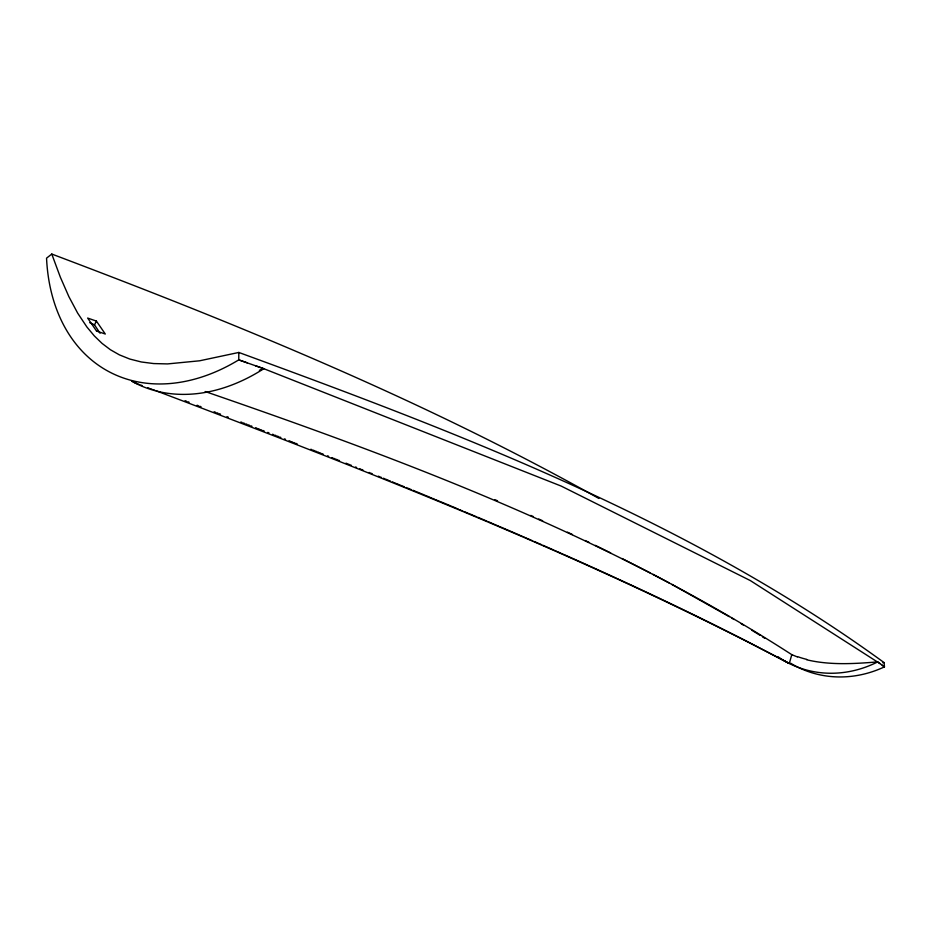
<?xml version="1.0" encoding="UTF-8"?>
<svg xmlns="http://www.w3.org/2000/svg" width="931" height="931" viewBox="0 0 931 931"><rect width="100%" height="100%" fill="white"/><g stroke="black" fill="none" stroke-linecap="round" stroke-linejoin="round"><path stroke-width="1.4" d="M247.215 362.834L238.767 359.866A194.439 140.604 -61.7 0 1 46.55 258.166L51.775 254.047L60.34 277.17L68.894 296.675L77.669 313.13L86.92 327.025L94.403 336.01L102.107 343.446L110.417 349.742L119.389 354.862L129.816 359.052L141.326 361.973L153.708 363.567L167.522 363.916L199.606 360.797L238.813 352.453L238.767 359.866L263.822 368.699L561.149 486.063L750.339 580.583L879.958 663.57M791.722 654.889L789.302 663.489L746.476 641.087M100.083 333.251L94.508 324.861L96.405 321.09L87.654 318.065L96.463 330.936M255.571 365.778L263.822 368.699L259.365 370.294M135.658 382.571L132.027 381.256M790.675 663.233A109.462 100.664 -57.8 0 0 884.45 666.875L884.089 662.593L882.867 662.767M882.216 665.223L884.45 666.875L877.677 661.906C854.053 663.815 829.858 665.339 806.595 659.753M205.169 391.532C407.743 461.38 610.876 537.92 791.792 654.656L797.378 656.937M96.545 331.04L105.296 334.02L96.405 321.09M238.813 352.453C462.765 434.358 689.848 521.209 884.089 662.593M134.844 382.85L139.173 384.456M140.604 385.003L142.047 385.539M147.761 387.668L149.181 388.204M150.601 388.739L152.021 389.263M153.44 389.798L154.849 390.322M156.257 390.857C370.91 472.192 585.564 555.982 788.86 663.244M185.06 400.667L186.409 401.18M51.775 254.047C238.662 324.605 424.373 400.598 598.889 498.457M187.748 401.692L189.086 402.204M197.093 405.241L198.408 405.741M199.734 406.242L201.049 406.742M214.118 411.735L215.422 412.224M216.714 412.724L217.994 413.213M219.285 413.701L220.566 414.19M226.966 416.646L228.235 417.135M240.826 421.976L242.072 422.453M243.317 422.93L244.562 423.407M245.796 423.884L247.041 424.361M248.274 424.839L249.508 425.316M250.742 425.793L251.964 426.27M255.641 427.69L256.863 428.167M258.085 428.632L259.307 429.11M260.517 429.575L261.727 430.052M262.938 430.518L264.148 430.983M267.756 432.391L268.966 432.857M272.55 434.253L273.737 434.719M274.936 435.173L276.123 435.638M277.298 436.104L278.485 436.558M279.672 437.023L280.848 437.489M284.374 438.862L285.549 439.316M289.052 440.689L290.216 441.143M291.38 441.597L292.532 442.05M293.696 442.504L294.848 442.958M296 443.412L297.152 443.866M310.826 449.242L311.955 449.685M313.084 450.127L314.201 450.569M315.33 451.011L316.447 451.454M317.564 451.896L318.681 452.338M319.787 452.78L320.904 453.211M322.01 453.653L323.115 454.095M327.537 455.841L328.631 456.283M331.925 457.587L333.007 458.017M334.101 458.448L335.195 458.878M336.277 459.309L337.359 459.751M338.442 460.182L339.524 460.612M345.971 463.184L347.042 463.603M348.113 464.034L349.172 464.453M350.242 464.883L351.301 465.302M355.526 467.001L356.585 467.42M359.738 468.689L360.774 469.108M361.822 469.527L362.869 469.946M369.083 472.448L370.119 472.867M371.155 473.274L372.179 473.693M378.312 476.172L379.324 476.579M380.337 476.986L381.349 477.405M383.374 478.22L384.387 478.627M385.387 479.034L386.4 479.442M387.401 479.849L388.402 480.256M389.402 480.664L390.403 481.071M392.393 481.874L393.382 482.281M394.383 482.689L395.372 483.096M396.362 483.492L398.328 484.295M399.318 484.702L400.295 485.098M401.284 485.505L402.262 485.901M403.239 486.296L404.217 486.704M406.16 487.495L407.138 487.891M408.104 488.286L409.081 488.694M410.047 489.089L411.013 489.485M412.933 490.276L413.899 490.66M414.854 491.056L415.82 491.452M416.774 491.847L418.682 492.627M419.637 493.023L420.591 493.418M421.534 493.802L423.43 494.582M424.373 494.978L425.316 495.362M426.258 495.758L430.017 497.305M430.948 497.689L431.879 498.073M432.822 498.469L434.672 499.237M435.603 499.621L436.534 500.005M437.454 500.389L439.304 501.146M440.223 501.53L441.143 501.914M442.062 502.298L442.97 502.682M443.889 503.054L445.716 503.822M446.624 504.195L447.532 504.579M448.439 504.951L450.255 505.708M451.163 506.092L452.059 506.464M452.966 506.836L454.759 507.593M455.655 507.965L456.551 508.338M457.447 508.722L458.343 509.094M460.123 509.839L461.008 510.211M470.702 514.284L472.448 515.018M461.904 510.584L462.788 510.956M464.557 511.701L465.442 512.073M466.315 512.434L468.072 513.179M468.956 513.551L469.829 513.912M473.32 515.39L474.182 515.751M475.054 516.123L475.916 516.484M477.65 517.217L481.094 518.672M481.944 519.033L483.666 519.766M484.516 520.126L485.365 520.487M486.215 520.848L487.064 521.209M488.763 521.93L492.138 523.362M498.83 526.224L497.166 525.515M492.976 523.722L493.826 524.083M494.664 524.444L496.328 525.154M499.668 526.574L500.494 526.934M501.32 527.283L502.973 527.993M503.799 528.354L505.452 529.052M506.266 529.413L507.092 529.762M514.412 532.916L516.03 533.614M507.907 530.111L509.548 530.81M510.363 531.17L511.98 531.869M512.795 532.218L513.609 532.567M494.896 499.679L497.561 500.831M516.845 533.952L518.451 534.65M519.254 534.999L520.057 535.348M520.848 535.686L522.454 536.384M523.245 536.733L524.84 537.42M527.214 538.444L531.147 540.155M525.631 537.757L526.422 538.106M537.396 542.878L534.278 541.516M538.165 543.215L539.712 543.89M531.938 540.504L532.718 540.841M546.625 546.916L548.15 547.591M540.48 544.228L541.26 544.565M542.796 545.24L545.857 546.59M553.445 549.918L554.189 550.256M554.946 550.582L556.447 551.245M548.906 547.928L550.419 548.592M551.175 548.929L552.688 549.593M561.661 553.549L563.139 554.213M557.192 551.571L560.916 553.223M569.027 556.819L563.883 554.539M569.749 557.145L571.215 557.797M575.567 559.74L571.937 558.123M576.289 560.055L577.72 560.706M580.595 561.987L582.015 562.627M582.736 562.952L587.694 565.175M578.442 561.021L579.873 561.661M590.51 566.444L596.084 568.969M588.392 565.489L589.8 566.129M530.775 515.425L533.416 516.612M538.712 518.998L542.668 520.79M596.783 569.283L598.168 569.912M89.737 322.685L94.508 324.861M598.854 570.226L606.384 573.647M609.095 574.881L616.473 578.267M607.07 573.962L608.42 574.578M617.148 578.57L618.475 579.175M619.138 579.489L628.972 584.028M629.624 584.331L630.915 584.924M631.567 585.227L644.939 591.464M645.567 591.755L654.889 596.143M567.375 532.148L572.46 534.545M585.18 540.539L588.997 542.331M657.344 597.306L658.566 597.877M655.505 596.434L656.727 597.015M660.393 598.749L659.171 598.168M660.998 599.04L672.403 604.463M672.985 604.754L678.292 607.291M678.874 607.571L699.437 617.556M595.351 545.38L610.643 552.909M622.106 558.542L650.373 572.984M704.976 620.279L699.984 617.823M708.817 622.176L705.535 620.546M709.364 622.443L712.634 624.061M713.169 624.329L740.424 638.003M740.936 638.259L745.975 640.831M652.945 574.311L669.331 583.015M671.833 584.354L729.31 616.683M731.708 618.091L734.105 619.499M741.239 623.77L743.601 625.213M751.852 630.264L760.103 635.326M762.442 636.792L764.77 638.282M785.112 661.254L784.996 660.638M263.822 368.699A186.956 136.531 -62 0 1 131.946 381.303M877.677 661.906A107.903 98.977 -57.8 0 1 777.792 656.634M806.735 659.381A98.349 85.454 -25.6 0 1 797.53 656.634"/></g></svg>
